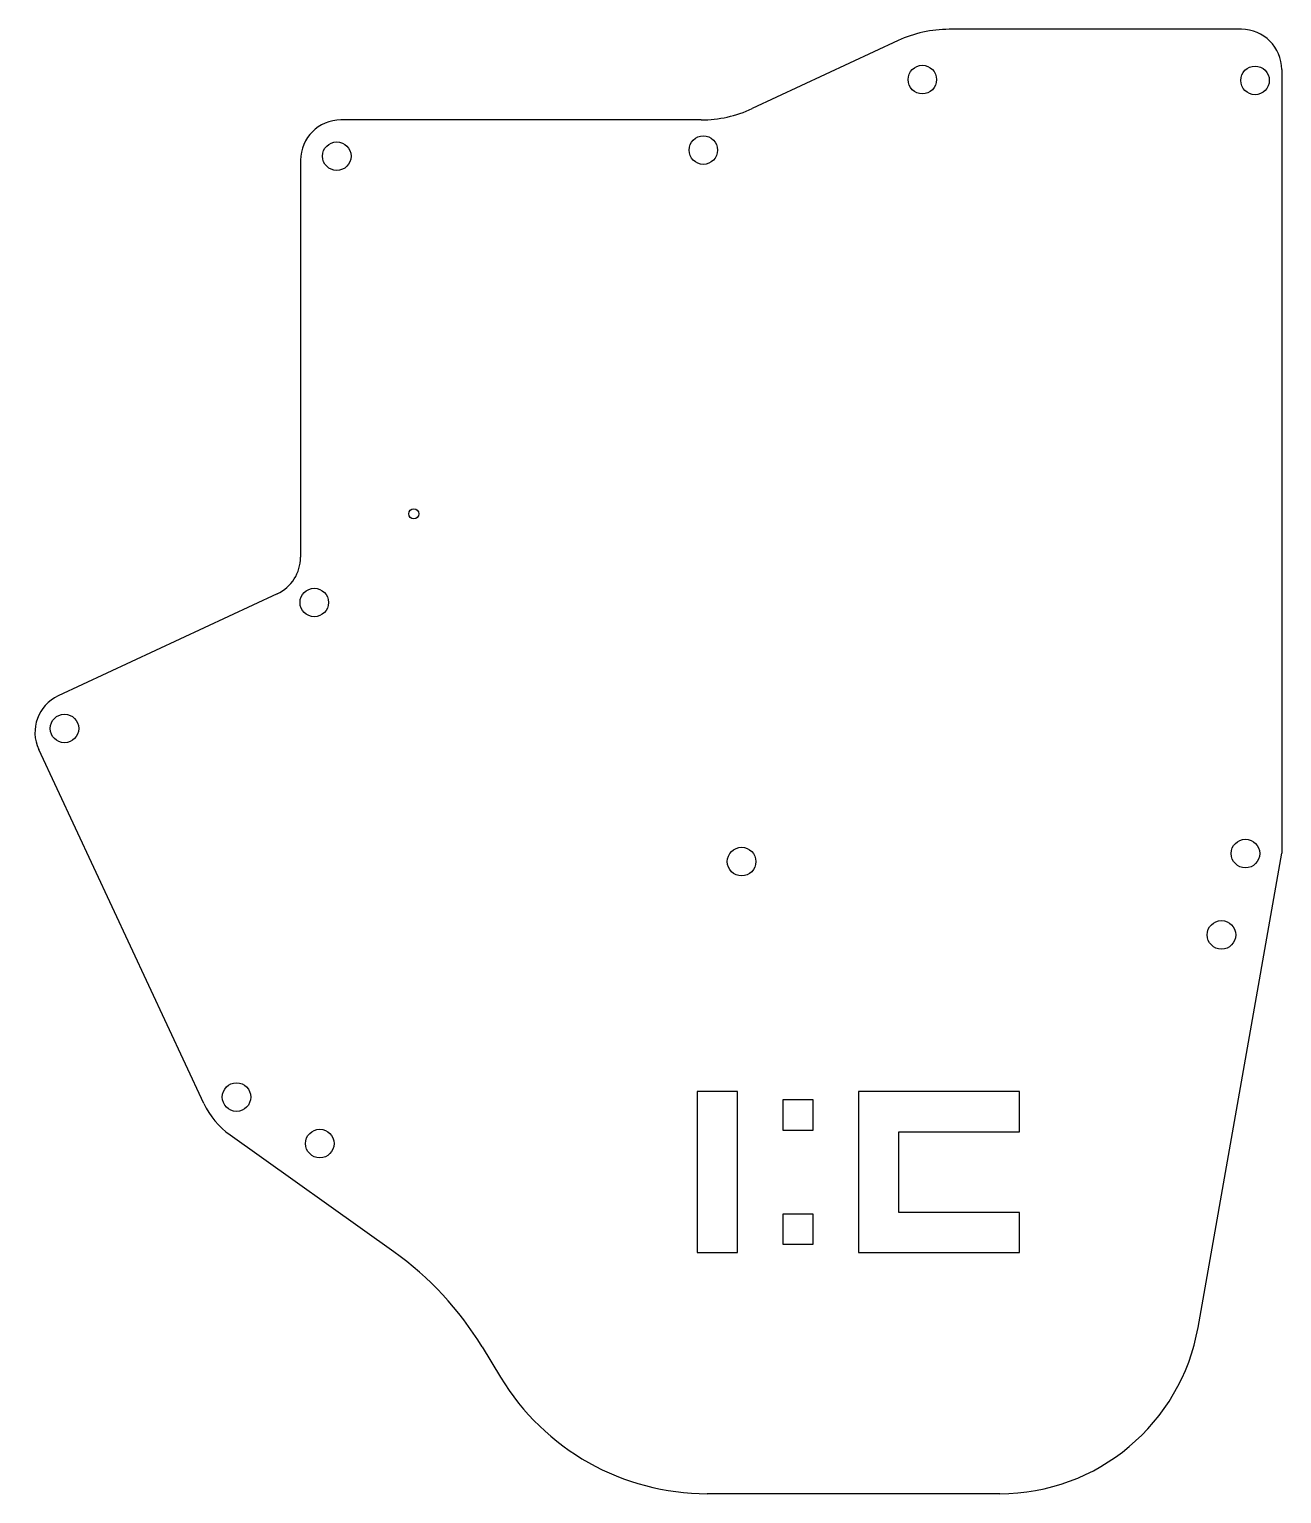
# Model space of a CAD drawing. Extents: x -188 to 10, y -105 to 126.
import ezdxf

# ---------------------------------------------------------------- set-up
doc = ezdxf.new("R2010")
doc.units = 0
doc.layers.get('0').update_dxf_attribs({"linetype": 'continuous'})

# ---------------------------------------------------------------- blocks, each defined once
blk = doc.blocks.new('PART__FEATURE')
at = {"color": 0}
for p, q in [((3.18, 126.18), (-42.91, 126.18)), ((-50.96, 124.4), (-73.96, 113.67)), ((9.53, 119.83), (9.53, -3.73)), ((-82.01, 111.89), (-138.81, 111.89)), ((-145.16, 105.54), (-145.16, 42.92)), ((-148.83, 37.17), (-183.38, 21.05)), ((-160.4, -43.22), (-186.45, 12.61)), ((-3.67, -78.54), (9.53, -3.73)), ((-82.61, -41.35), (-82.61, -66.75)), ((-76.26, -41.35), (-82.61, -41.35)), ((-76.26, -66.75), (-76.26, -41.35)), ((-31.81, -41.35), (-57.21, -41.35)), ((-57.21, -41.35), (-57.21, -66.75)), ((-31.81, -47.7), (-31.81, -41.35)), ((-64.35, -42.66), (-69.11, -42.66)), ((-69.11, -42.66), (-69.11, -47.42)), ((-64.35, -47.42), (-64.35, -42.66)), ((-156.27, -48.19), (-130.48, -66.6)), ((-69.11, -47.42), (-64.35, -47.42)), ((-50.86, -47.7), (-31.81, -47.7)), ((-50.86, -60.4), (-50.86, -47.7)), ((-64.35, -60.68), (-69.11, -60.68)), ((-69.11, -60.68), (-69.11, -65.44)), ((-64.35, -65.44), (-64.35, -60.68)), ((-31.81, -60.4), (-50.86, -60.4)), ((-31.81, -66.75), (-31.81, -60.4)), ((-82.61, -66.75), (-76.26, -66.75)), ((-69.11, -65.44), (-64.35, -65.44)), ((-57.21, -66.75), (-31.81, -66.75)), ((-116.54, -81.63), (-113.64, -86.41)), ((-34.93, -104.78), (-81.05, -104.78))]:
    blk.add_line(p, q, dxfattribs=at)
for centre, radius in [((-47.13, 118.25), 2.25), ((5.32, 118.12), 2.25), ((-81.66, 107.13), 2.25), ((-139.45, 106.17), 2.25), ((-127.32, 49.77), 0.794), ((-143, 35.78), 2.25), ((-182.38, 15.91), 2.25), ((3.81, -3.81), 2.25), ((-75.63, -5.08), 2.25), ((0.03, -16.64), 2.25), ((-155.26, -42.22), 2.25), ((-142.13, -49.55), 2.25)]:
    blk.add_circle(centre, radius, dxfattribs=at)
for centre, radius, start, end in [((-42.91, 107.13), 19.05, 90, 115), ((3.18, 119.83), 6.35, 0, 90), ((-82.01, 130.94), 19.05, -90, -65), ((-138.81, 105.54), 6.35, 90, -180), ((-151.51, 42.92), 6.35, -64.9937, 0), ((-180.69, 15.3), 6.35, 115.0063, -154.9937), ((-148.89, -37.85), 12.7, -154.9937, -125.5205), ((-159.99, -107.95), 50.8, 31.2052, 54.4795), ((-34.93, -73.03), 31.75, -90, -10), ((-81.05, -66.67), 38.1, -148.7948, -90)]:
    blk.add_arc(centre, radius, start, end, dxfattribs=at)

msp = doc.modelspace()

# ---------------------------------------------------------------- block references
at = {"color": 0}
msp.add_blockref('PART__FEATURE', (0, 0), dxfattribs=at)

doc.saveas('drawing.dxf')
